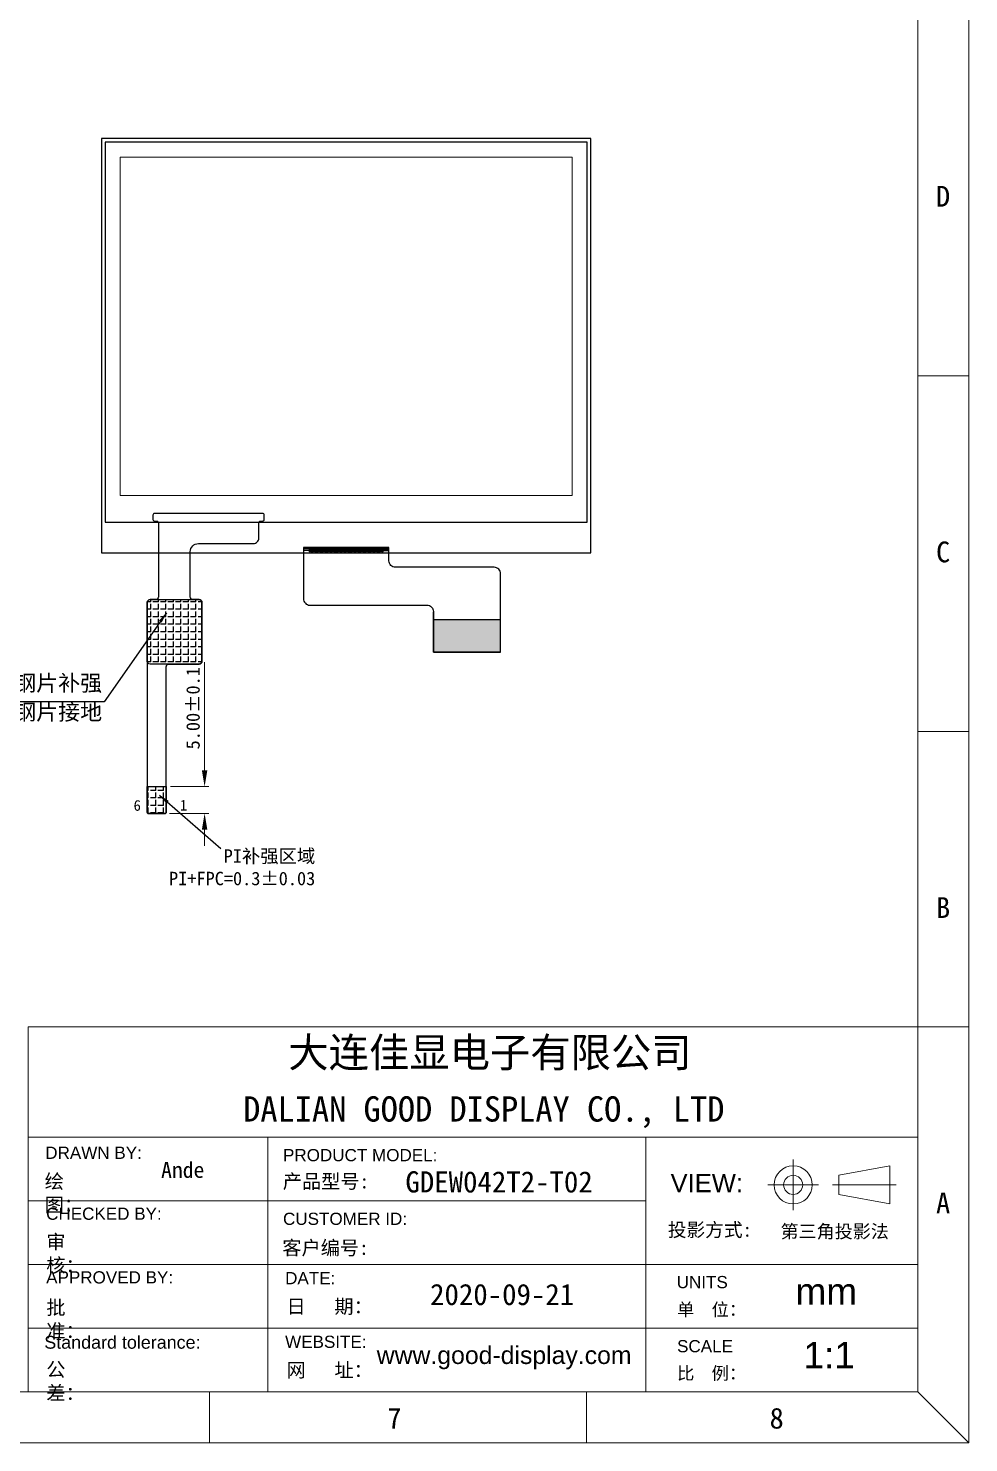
# Model space of a CAD drawing. Header units: millimetres. Extents: x 0 to 12024, y -5479 to 598.
# Drawn here: x 11849.5 to 12024.4, y -5478.6 to -5215.6 of the extents above; entities that cross this region are included whole.
import ezdxf
from ezdxf.enums import TextEntityAlignment as Align

# ---------------------------------------------------------------- set-up
doc = ezdxf.new("R2010")
doc.units = ezdxf.units.MM
for name, color, linetype in [('COVERLENS', 2, 'Continuous'), ('DIM', 7, 'Continuous'), ('FPC', 5, 'Continuous'), ('LCD', 240, 'Continuous'), ('SENSOR', 3, 'Continuous'), ('背胶', 6, 'Continuous')]:
    doc.layers.add(name, color=color, linetype=linetype)
doc.layers.add('Sundenal', color=4, linetype='Continuous', lineweight=20)
doc.layers.add('文字', color=2, linetype='Continuous', lineweight=20)
doc.styles.add('_txtstyle_1.50_0_0', font='simsun.ttc', dxfattribs={"height": 1.5})
doc.styles.add('SimSun_txtstyle_2.50_0_0', font='', dxfattribs={"height": 2.5})
doc.styles.get("Standard").update_dxf_attribs({"font": 'isocp2.shx', "bigfont": 'extfont2.shx'})
doc.styles.add('STYLE1', font='arial.ttf')
doc.styles.add('宋体', font='')
doc.styles.get('SimSun_txtstyle_2.50_0_0').set_extended_font_data('SimSun')
doc.styles.get('宋体').set_extended_font_data('SimSun')
doc.dimstyles.new('Sundenal', dxfattribs={"dimtxt": 3.5, "dimasz": 2, "dimexe": 1.5, "dimexo": 0.5, "dimtad": 1, "dimdsep": 46, "dimtxsty": 'Standard', "dimcen": 2.5, "dimadec": 0, "dimazin": 0, "dimtm": 1e-09, "dimtfac": 1, "dimtmove": 0, "dimatfit": 3, "dimfxl": 1, "dimarcsym": 0})
doc.dimstyles.new('Sundenal$0', dxfattribs={"dimtxt": 6, "dimasz": 3, "dimexe": 0.8, "dimexo": 0.8, "dimgap": 0.2, "dimtad": 1, "dimzin": 1, "dimdsep": 46, "dimtxsty": '宋体', "dimcen": 2.5, "dimadec": 0, "dimazin": 0, "dimtfac": 1, "dimtofl": 0, "dimtmove": 0, "dimatfit": 3, "dimfxl": 0.8, "dimtolj": 1, "dimlwd": 13, "dimlwe": 13, "dimarcsym": 0})

# ---------------------------------------------------------------- blocks, each defined once
blk = doc.blocks.new('sundenal')
at = {"layer": 'Sundenal', "ltscale": 0.2}
blk.add_line((-19.18, 19.18), (0, 0), dxfattribs=at)
at = {"layer": 'Sundenal', "color": 4}
blk.add_lwpolyline([(-1141.39, 0), (0, 0), (0, 805.66), (-1141.39, 805.66)], close=True, dxfattribs=at)
at = {"layer": 'Sundenal', "ltscale": 0.2}
for points in [[(-19.18, 786.48), (-1122.21, 786.48), (-1122.21, 19.18), (-19.18, 19.18)], [(-19.18, 157.04), (-355.22, 157.04), (-355.22, 19.18), (-19.18, 19.18)]]:
    blk.add_lwpolyline(points, close=True, dxfattribs=at)
at = {"layer": 'Sundenal', "color": 4}
for points in [[(-19.18, 402.83), (0, 402.83)], [(-19.18, 268.55), (0, 268.55)], [(-19.18, 157.04), (0, 157.04)], [(-19.18, 115.33), (-202.46, 115.33), (-355.22, 115.33)], [(-264.75, 115.33), (-264.75, 19.18)], [(-355.22, 91.29), (-202.46, 91.29), (-121.95, 91.29)], [(-19.18, 43.22), (-202.46, 43.22), (-355.22, 43.22)], [(-286.82, 19.18), (-286.82, 0)], [(-144.39, 19.18), (-144.39, 0)]]:
    blk.add_lwpolyline(points, dxfattribs=at)
at = {"layer": 'Sundenal', "color": 4, "ltscale": 0.5}
for points in [[(-121.95, 115.33), (-121.95, 43.22), (-121.95, 19.18)], [(-66.31, 87.74), (-66.31, 106.96)], [(-75.93, 97.35), (-56.7, 97.35)], [(-27.36, 97.35), (-51.4, 97.35)], [(-355.22, 67.25), (-202.46, 67.25), (-91.88, 67.25), (-19.18, 67.25)]]:
    blk.add_lwpolyline(points, dxfattribs=at)
blk.add_lwpolyline([(-29.77, 104.56), (-29.77, 90.14), (-49, 93.74), (-49, 100.96)], close=True, dxfattribs=at)
for radius in [7.21, 3.61]:
    blk.add_circle((-66.31, 97.35), radius, dxfattribs=at)
at = {"layer": 'Sundenal', "color": 4, "style": '宋体'}
for s, p in [('D', (-9.67, 470.59)), ('C', (-9.67, 336.32)), ('B', (-9.67, 202.04)), ('A', (-9.67, 90.53)), ('7', (-216.92, 9.26)), ('8', (-72.54, 9.26))]:
    blk.add_text(s, height=7.85, dxfattribs=at).set_placement(p, align=Align.MIDDLE_CENTER)
at = {"layer": 'Sundenal', "color": 4, "ltscale": 0.5, "style": 'STYLE1'}
for s, height, p in [('DRAWN BY:', 4.61, (-348.81, 109.47)), ('VIEW:', 6.915, (-112.62, 98.05))]:
    blk.add_text(s, height=height, dxfattribs=at).set_placement(p, align=Align.MIDDLE_LEFT)
at = {"layer": 'Sundenal', "color": 4, "style": 'STYLE1'}
for s, p in [('PRODUCT MODEL:', (-259.01, 108.58)), ('CHECKED BY:', (-348.47, 86.47)), ('CUSTOMER ID:', (-259.01, 84.54)), ('APPROVED BY:', (-348.47, 62.43))]:
    blk.add_text(s, height=4.6097, dxfattribs=at).set_placement(p, align=Align.MIDDLE_LEFT)
for s, p in [('DATE:', (-258.21, 59.84)), ('WEBSITE:', (-258.21, 35.8))]:
    blk.add_text(s, height=4.61, dxfattribs=at).set_placement(p)
at = {"layer": 'Sundenal', "color": 4, "ltscale": 0.5, "style": 'STYLE1'}
for s, p in [('UNITS', (-110.31, 58.34)), ('SCALE', (-110.17, 34.14))]:
    blk.add_text(s, height=4.61, dxfattribs=at).set_placement(p)
at = {"layer": 'Sundenal', "color": 4, "ltscale": 0.5, "attachment_point": 1, "style": 'STYLE1'}
for s, insert, char_height, width in [('{\\fSimSun|b0|i0|c134|p54;绘   图：}', (-349.02, 101.34), 5.3139, 29.6747), ('{\\fNSimSun|b0|i0|c134|p49;投影方式:}', (-113.66, 82.96), 5.1776, 35.3306), ('{\\fSimSun|b0|i0|c134|p54;审   核：}', (-348.41, 78.51), 5.3139, 30.3728), ('{\\fArial|b0|i0|c0|p32;mm}', (-65.43, 62.13), 10, 23.1392), ('{\\fSimSun|b0|i0|c134|p54;批   准：}', (-348.41, 53.68), 5.3139, 30.3747), ('{\\fNSimSun|b0|i0|c134|p49;单  位：}', (-110.18, 52.69), 4.7941, 26.4216), ('1:1', (-62.43, 38.07), 10, 19.29), ('{\\fSimSun|b0|i0|c134|p54;公    差：  }', (-348.41, 30.29), 5.3139, 34.0875), ('{\\fNSimSun|b0|i0|c134|p49;比  例：}', (-110.18, 28.65), 4.7941, 25.4832)]:
    blk.add_mtext(s, dxfattribs=dict(at, insert=insert, char_height=char_height, width=width))
at = {"layer": 'Sundenal', "color": 4, "attachment_point": 1, "style": 'STYLE1'}
for s, insert, char_height, width in [('{\\fSimSun|b0|i0|c134|p54;产品型号:}', (-259.1, 101.34), 5.3139, 36.7233), ('{\\fSimSun|b0|i0|c134|p54;客户编号:}', (-259.26, 76.24), 5.3139, 34.4165), ('{\\fSimSun|b0|i0|c134|p54;日   期：}', (-257.68, 54.12), 5.3139, 35.8527), ('{\\fArial|b0|i0|c0|p34;Standard tolerance: }', (-349.17, 40.33), 4.8401, 61.0685), ('{\\fSimSun|b0|i0|c134|p54;网   址：}', (-257.68, 30.09), 5.3139, 35.8527)]:
    blk.add_mtext(s, dxfattribs=dict(at, insert=insert, char_height=char_height, width=width))
at = {"layer": 'Sundenal', "color": 4, "lineweight": 30, "insert": (-71.08, 82.28), "char_height": 5, "width": 45.19, "attachment_point": 1, "style": '宋体'}
blk.add_mtext('第三角投影法', dxfattribs=at)
blk = doc.blocks.new('*D28')
at = {"layer": 'Defpoints', "color": 0, "ltscale": 0.2, "transparency": 16777216}
for p in [(11875.12, -5356.57), (11882.28, -5356.57), (11874.92, -5361.57)]:
    blk.add_point(p, dxfattribs=at)
at = {"layer": '背胶', "color": 0, "lineweight": 13, "ltscale": 0.2, "transparency": 16777216}
for p, q in [((11882.28, -5353.57), (11882.28, -5333.45)), ((11875.92, -5356.57), (11883.08, -5356.57)), ((11875.72, -5361.57), (11883.08, -5361.57)), ((11882.28, -5364.57), (11882.28, -5367.57))]:
    blk.add_line(p, q, dxfattribs=at)
at = {"layer": '背胶', "color": 0, "ltscale": 0.2, "transparency": 16777216}
for points in [[(11881.78, -5353.57), (11882.78, -5353.57), (11882.28, -5356.57)], [(11881.78, -5364.57), (11882.78, -5364.57), (11882.28, -5361.57)]]:
    blk.add_solid(points, dxfattribs=at)
at = {"layer": '背胶', "color": 0, "ltscale": 0.2, "transparency": 16777216, "insert": (11880.14, -5342.01), "char_height": 2.5, "attachment_point": 5, "rotation": 90, "style": '宋体'}
blk.add_mtext('\\A1;5.00±0.1', dxfattribs=at)

msp = doc.modelspace()

# ---------------------------------------------------------------- hatches: boundary and pattern name
at = {"layer": 'FPC', "ltscale": 0.2}
h = msp.add_hatch(dxfattribs=at)
h.set_pattern_fill('ANGLE', color=256, scale=0.2, style=0)
h.set_pattern_definition([(180, (23825.0223, -453.6695), (0, 1.397), [1.016, -0.381]), (90, (23825.0223, -453.6695), (1.397, 9e-17), [1.016, -0.381])])
edge = h.paths.add_edge_path()
edge.add_line((11881.274, -5333.8), (11872.124, -5333.8))
edge.add_arc((11872.124, -5333.3), 0.5, 180, 270, ccw=False)
edge.add_line((11871.624, -5333.3), (11871.624, -5322.3))
edge.add_arc((11872.124, -5322.3), 0.5, 90, 180, ccw=False)
edge.add_line((11872.124, -5321.8), (11881.274, -5321.8))
edge.add_arc((11881.274, -5322.3), 0.5, 0, 90, ccw=False)
edge.add_line((11881.774, -5322.3), (11881.774, -5333.3))
edge.add_arc((11881.274, -5333.3), 0.5, -90, 0, ccw=False)
at = {"layer": 'FPC'}
msp.add_hatch(color=256, dxfattribs=at).paths.add_polyline_path([(11937.345, -5325.568), (11924.845, -5325.568), (11924.845, -5331.568), (11925.105, -5331.568), (11937.345, -5331.568), (11937.345, -5328.756), (11937.345, -5328.291)])
at = {"layer": 'FPC', "ltscale": 0.2}
h = msp.add_hatch(dxfattribs=at)
h.set_pattern_fill('ANGLE', color=256, scale=0.2, style=0)
h.set_pattern_definition([(180, (23809.1737, -456.5974), (0, 1.397), [1.016, -0.381]), (90, (23809.1737, -456.5974), (1.397, 9e-17), [1.016, -0.381])])
edge = h.paths.add_edge_path()
edge.add_line((11874.924, -5361.568), (11871.824, -5361.568))
edge.add_arc((11871.824, -5361.368), 0.2, 180, 270, ccw=False)
edge.add_line((11871.624, -5361.368), (11871.624, -5356.568))
edge.add_line((11871.624, -5356.568), (11875.124, -5356.568))
edge.add_line((11875.124, -5356.568), (11875.124, -5361.368))
edge.add_arc((11874.924, -5361.368), 0.2, 270, 360, ccw=False)

# ---------------------------------------------------------------- linework, layer by layer
at = {"layer": 'COVERLENS', "color": 2, "linetype": 'Continuous', "lineweight": 0}
msp.add_lwpolyline([(11950.674, -5302.447), (11866.574, -5302.447), (11866.574, -5239.547), (11950.674, -5239.547)], close=True, dxfattribs=at)
at = {"layer": 'FPC'}
for p, q in [((11937.345, -5325.568), (11924.845, -5325.568)), ((11937.345, -5328.851), (11937.345, -5328.291)), ((11925.105, -5331.568), (11924.845, -5331.568)), ((11937.345, -5331.568), (11925.105, -5331.568))]:
    msp.add_line(p, q, dxfattribs=at)
at = {"layer": 'FPC', "ltscale": 0.2}
for points in [[(11893.374, -5306.097, 0.4142136), (11893.074, -5305.797), (11872.974, -5305.797, 0.4142136), (11872.674, -5306.097), (11872.674, -5306.897, 0.4142136), (11872.974, -5307.197), (11873.374, -5307.197, -0.4142136), (11873.674, -5307.497), (11873.674, -5321.3, -0.4142136), (11873.174, -5321.8), (11872.124, -5321.8, 0.4142136), (11871.624, -5322.3), (11871.624, -5361.368, 0.4142136), (11871.824, -5361.568), (11874.924, -5361.568, 0.4142136), (11875.124, -5361.368), (11875.124, -5334.3, -0.4142136), (11875.624, -5333.8), (11881.274, -5333.8, 0.4142136), (11881.774, -5333.3), (11881.774, -5322.3, 0.4142136), (11881.274, -5321.8), (11880.124, -5321.8, -0.4142136), (11879.624, -5321.3), (11879.624, -5312.885, -0.4142136), (11881.124, -5311.385), (11891.374, -5311.385, 0.4142136), (11892.374, -5310.385), (11892.374, -5307.497, -0.4142136), (11892.674, -5307.197), (11893.074, -5307.197, 0.4142136), (11893.374, -5306.897)], [(11881.274, -5333.8), (11872.124, -5333.8, -0.4142136), (11871.624, -5333.3), (11871.624, -5322.3, -0.4142136), (11872.124, -5321.8), (11881.274, -5321.8, -0.4142136), (11881.774, -5322.3), (11881.774, -5333.3, -0.4142136)], [(11874.924, -5361.568), (11871.824, -5361.568, -0.4142136), (11871.624, -5361.368), (11871.624, -5356.568), (11875.124, -5356.568), (11875.124, -5361.368, -0.4142136)]]:
    msp.add_lwpolyline(points, format="xyb", close=True, dxfattribs=at)
at = {"layer": 'FPC'}
msp.add_lwpolyline([(11925.105, -5331.568), (11924.845, -5331.568), (11937.345, -5331.568), (11937.345, -5328.756), (11937.345, -5317.004, 0.4142136), (11936.145, -5315.804), (11917.779, -5315.804, -0.4142136), (11916.579, -5314.604), (11916.579, -5312.097), (11916.479, -5312.097), (11900.669, -5312.097), (11900.669, -5321.637, 0.4142136), (11901.869, -5322.837), (11923.645, -5322.837, -0.4142136), (11924.845, -5324.037), (11924.845, -5324.064), (11924.845, -5331.568), (11924.845, -5324.064)], format="xyb", dxfattribs=at)
for points in [[(11901.769, -5312.897), (11901.769, -5312.697), (11900.769, -5312.697), (11900.769, -5312.587), (11901.769, -5312.587), (11901.769, -5312.347), (11900.769, -5312.347), (11900.769, -5312.237), (11901.769, -5312.237), (11901.769, -5312.097), (11901.879, -5312.097), (11901.879, -5312.897), (11901.769, -5312.897)], [(11902.079, -5312.097), (11901.969, -5312.097), (11901.969, -5312.124), (11901.969, -5312.154), (11901.969, -5312.184), (11901.969, -5312.897), (11902.079, -5312.897), (11902.079, -5312.897)], [(11902.279, -5312.097), (11902.169, -5312.097), (11902.169, -5312.124), (11902.169, -5312.154), (11902.169, -5312.184), (11902.169, -5312.897), (11902.279, -5312.897), (11902.279, -5312.897)], [(11902.479, -5312.097), (11902.369, -5312.097), (11902.369, -5312.124), (11902.369, -5312.154), (11902.369, -5312.184), (11902.369, -5312.897), (11902.479, -5312.897), (11902.479, -5312.897)], [(11902.679, -5312.097), (11902.569, -5312.097), (11902.569, -5312.124), (11902.569, -5312.154), (11902.569, -5312.184), (11902.569, -5312.897), (11902.679, -5312.897), (11902.679, -5312.897)], [(11902.879, -5312.097), (11902.769, -5312.097), (11902.769, -5312.124), (11902.769, -5312.154), (11902.769, -5312.184), (11902.769, -5312.897), (11902.879, -5312.897), (11902.879, -5312.897)], [(11903.079, -5312.097), (11902.969, -5312.097), (11902.969, -5312.124), (11902.969, -5312.154), (11902.969, -5312.184), (11902.969, -5312.897), (11903.079, -5312.897), (11903.079, -5312.897)], [(11903.279, -5312.097), (11903.169, -5312.097), (11903.169, -5312.124), (11903.169, -5312.154), (11903.169, -5312.184), (11903.169, -5312.897), (11903.279, -5312.897), (11903.279, -5312.897)], [(11903.479, -5312.097), (11903.369, -5312.097), (11903.369, -5312.124), (11903.369, -5312.154), (11903.369, -5312.184), (11903.369, -5312.897), (11903.479, -5312.897), (11903.479, -5312.897)], [(11903.679, -5312.097), (11903.569, -5312.097), (11903.569, -5312.124), (11903.569, -5312.154), (11903.569, -5312.184), (11903.569, -5312.897), (11903.679, -5312.897), (11903.679, -5312.897)], [(11903.879, -5312.097), (11903.769, -5312.097), (11903.769, -5312.124), (11903.769, -5312.154), (11903.769, -5312.184), (11903.769, -5312.897), (11903.879, -5312.897), (11903.879, -5312.897)], [(11903.879, -5312.212), (11903.879, -5312.212), (11903.879, -5312.097), (11903.769, -5312.097), (11903.769, -5312.212), (11903.769, -5312.097), (11903.879, -5312.097), (11903.879, -5312.212)], [(11903.879, -5312.097), (11903.769, -5312.097), (11903.769, -5312.124), (11903.769, -5312.154), (11903.769, -5312.184), (11903.769, -5312.897), (11903.879, -5312.897), (11903.879, -5312.897)], [(11904.079, -5312.097), (11903.969, -5312.097), (11903.969, -5312.124), (11903.969, -5312.154), (11903.969, -5312.184), (11903.969, -5312.897), (11904.079, -5312.897), (11904.079, -5312.897)], [(11904.279, -5312.097), (11904.169, -5312.097), (11904.169, -5312.124), (11904.169, -5312.154), (11904.169, -5312.184), (11904.169, -5312.897), (11904.279, -5312.897), (11904.279, -5312.897)], [(11904.479, -5312.097), (11904.369, -5312.097), (11904.369, -5312.124), (11904.369, -5312.154), (11904.369, -5312.184), (11904.369, -5312.897), (11904.479, -5312.897), (11904.479, -5312.897)], [(11904.679, -5312.097), (11904.569, -5312.097), (11904.569, -5312.124), (11904.569, -5312.154), (11904.569, -5312.184), (11904.569, -5312.897), (11904.679, -5312.897), (11904.679, -5312.897)], [(11904.879, -5312.097), (11904.769, -5312.097), (11904.769, -5312.124), (11904.769, -5312.154), (11904.769, -5312.184), (11904.769, -5312.897), (11904.879, -5312.897), (11904.879, -5312.897)], [(11905.079, -5312.097), (11904.969, -5312.097), (11904.969, -5312.124), (11904.969, -5312.154), (11904.969, -5312.184), (11904.969, -5312.897), (11905.079, -5312.897), (11905.079, -5312.897)], [(11905.279, -5312.097), (11905.169, -5312.097), (11905.169, -5312.124), (11905.169, -5312.154), (11905.169, -5312.184), (11905.169, -5312.897), (11905.279, -5312.897), (11905.279, -5312.897)], [(11905.279, -5312.097), (11905.169, -5312.097), (11905.169, -5312.124), (11905.169, -5312.154), (11905.169, -5312.184), (11905.169, -5312.897), (11905.279, -5312.897), (11905.279, -5312.897)], [(11905.279, -5312.212), (11905.279, -5312.212), (11905.279, -5312.097), (11905.169, -5312.097), (11905.169, -5312.212), (11905.169, -5312.097), (11905.279, -5312.097), (11905.279, -5312.212)], [(11905.479, -5312.097), (11905.369, -5312.097), (11905.369, -5312.124), (11905.369, -5312.154), (11905.369, -5312.184), (11905.369, -5312.897), (11905.479, -5312.897), (11905.479, -5312.897)], [(11905.479, -5312.212), (11905.479, -5312.212), (11905.479, -5312.097), (11905.369, -5312.097), (11905.369, -5312.212), (11905.369, -5312.097), (11905.479, -5312.097), (11905.479, -5312.212)], [(11905.479, -5312.097), (11905.369, -5312.097), (11905.369, -5312.124), (11905.369, -5312.154), (11905.369, -5312.184), (11905.369, -5312.897), (11905.479, -5312.897), (11905.479, -5312.897)], [(11905.679, -5312.097), (11905.569, -5312.097), (11905.569, -5312.124), (11905.569, -5312.154), (11905.569, -5312.184), (11905.569, -5312.897), (11905.679, -5312.897), (11905.679, -5312.897)], [(11905.679, -5312.212), (11905.679, -5312.212), (11905.679, -5312.097), (11905.569, -5312.097), (11905.569, -5312.212), (11905.569, -5312.097), (11905.679, -5312.097), (11905.679, -5312.212)], [(11905.679, -5312.097), (11905.569, -5312.097), (11905.569, -5312.124), (11905.569, -5312.154), (11905.569, -5312.184), (11905.569, -5312.897), (11905.679, -5312.897), (11905.679, -5312.897)], [(11905.879, -5312.097), (11905.769, -5312.097), (11905.769, -5312.124), (11905.769, -5312.154), (11905.769, -5312.184), (11905.769, -5312.897), (11905.879, -5312.897), (11905.879, -5312.897)], [(11905.879, -5312.212), (11905.879, -5312.212), (11905.879, -5312.097), (11905.769, -5312.097), (11905.769, -5312.212), (11905.769, -5312.097), (11905.879, -5312.097), (11905.879, -5312.212)], [(11905.879, -5312.097), (11905.769, -5312.097), (11905.769, -5312.124), (11905.769, -5312.154), (11905.769, -5312.184), (11905.769, -5312.897), (11905.879, -5312.897), (11905.879, -5312.897)], [(11906.079, -5312.097), (11905.969, -5312.097), (11905.969, -5312.124), (11905.969, -5312.154), (11905.969, -5312.184), (11905.969, -5312.897), (11906.079, -5312.897), (11906.079, -5312.897)], [(11906.079, -5312.212), (11906.079, -5312.212), (11906.079, -5312.097), (11905.969, -5312.097), (11905.969, -5312.212), (11905.969, -5312.097), (11906.079, -5312.097), (11906.079, -5312.212)], [(11906.079, -5312.097), (11905.969, -5312.097), (11905.969, -5312.124), (11905.969, -5312.154), (11905.969, -5312.184), (11905.969, -5312.897), (11906.079, -5312.897), (11906.079, -5312.897)], [(11906.279, -5312.097), (11906.169, -5312.097), (11906.169, -5312.124), (11906.169, -5312.154), (11906.169, -5312.184), (11906.169, -5312.897), (11906.279, -5312.897), (11906.279, -5312.897)], [(11906.279, -5312.097), (11906.169, -5312.097), (11906.169, -5312.124), (11906.169, -5312.154), (11906.169, -5312.184), (11906.169, -5312.897), (11906.279, -5312.897), (11906.279, -5312.897)], [(11906.279, -5312.212), (11906.279, -5312.212), (11906.279, -5312.097), (11906.169, -5312.097), (11906.169, -5312.212), (11906.169, -5312.097), (11906.279, -5312.097), (11906.279, -5312.212)], [(11906.279, -5312.097), (11906.169, -5312.097), (11906.169, -5312.124), (11906.169, -5312.154), (11906.169, -5312.184), (11906.169, -5312.897), (11906.279, -5312.897), (11906.279, -5312.897)], [(11906.479, -5312.097), (11906.369, -5312.097), (11906.369, -5312.124), (11906.369, -5312.154), (11906.369, -5312.184), (11906.369, -5312.897), (11906.479, -5312.897), (11906.479, -5312.897)], [(11906.679, -5312.097), (11906.569, -5312.097), (11906.569, -5312.124), (11906.569, -5312.154), (11906.569, -5312.184), (11906.569, -5312.897), (11906.679, -5312.897), (11906.679, -5312.897)], [(11906.879, -5312.097), (11906.769, -5312.097), (11906.769, -5312.124), (11906.769, -5312.154), (11906.769, -5312.184), (11906.769, -5312.897), (11906.879, -5312.897), (11906.879, -5312.897)], [(11907.079, -5312.097), (11906.969, -5312.097), (11906.969, -5312.124), (11906.969, -5312.154), (11906.969, -5312.184), (11906.969, -5312.897), (11907.079, -5312.897), (11907.079, -5312.897)], [(11907.079, -5312.212), (11907.079, -5312.212), (11907.079, -5312.097), (11906.969, -5312.097), (11906.969, -5312.212), (11906.969, -5312.097), (11907.079, -5312.097), (11907.079, -5312.212)], [(11907.079, -5312.097), (11906.969, -5312.097), (11906.969, -5312.124), (11906.969, -5312.154), (11906.969, -5312.184), (11906.969, -5312.897), (11907.079, -5312.897), (11907.079, -5312.897)], [(11907.279, -5312.097), (11907.169, -5312.097), (11907.169, -5312.124), (11907.169, -5312.154), (11907.169, -5312.184), (11907.169, -5312.897), (11907.279, -5312.897), (11907.279, -5312.897)], [(11907.279, -5312.212), (11907.279, -5312.212), (11907.279, -5312.097), (11907.169, -5312.097), (11907.169, -5312.212), (11907.169, -5312.097), (11907.279, -5312.097), (11907.279, -5312.212)], [(11907.279, -5312.097), (11907.169, -5312.097), (11907.169, -5312.124), (11907.169, -5312.154), (11907.169, -5312.184), (11907.169, -5312.897), (11907.279, -5312.897), (11907.279, -5312.897)], [(11907.479, -5312.097), (11907.369, -5312.097), (11907.369, -5312.124), (11907.369, -5312.154), (11907.369, -5312.184), (11907.369, -5312.897), (11907.479, -5312.897), (11907.479, -5312.897)], [(11907.679, -5312.097), (11907.569, -5312.097), (11907.569, -5312.124), (11907.569, -5312.154), (11907.569, -5312.184), (11907.569, -5312.897), (11907.679, -5312.897), (11907.679, -5312.897)], [(11907.679, -5312.212), (11907.679, -5312.212), (11907.679, -5312.097), (11907.569, -5312.097), (11907.569, -5312.212), (11907.569, -5312.097), (11907.679, -5312.097), (11907.679, -5312.212)], [(11907.679, -5312.097), (11907.569, -5312.097), (11907.569, -5312.124), (11907.569, -5312.154), (11907.569, -5312.184), (11907.569, -5312.897), (11907.679, -5312.897), (11907.679, -5312.897)], [(11907.879, -5312.097), (11907.769, -5312.097), (11907.769, -5312.124), (11907.769, -5312.154), (11907.769, -5312.184), (11907.769, -5312.897), (11907.879, -5312.897), (11907.879, -5312.897)], [(11908.079, -5312.097), (11907.969, -5312.097), (11907.969, -5312.124), (11907.969, -5312.154), (11907.969, -5312.184), (11907.969, -5312.897), (11908.079, -5312.897), (11908.079, -5312.897)], [(11908.079, -5312.212), (11908.079, -5312.212), (11908.079, -5312.097), (11907.969, -5312.097), (11907.969, -5312.212), (11907.969, -5312.097), (11908.079, -5312.097), (11908.079, -5312.212)], [(11908.079, -5312.097), (11907.969, -5312.097), (11907.969, -5312.124), (11907.969, -5312.154), (11907.969, -5312.184), (11907.969, -5312.897), (11908.079, -5312.897), (11908.079, -5312.897)], [(11908.279, -5312.097), (11908.169, -5312.097), (11908.169, -5312.124), (11908.169, -5312.154), (11908.169, -5312.184), (11908.169, -5312.897), (11908.279, -5312.897), (11908.279, -5312.897)], [(11908.479, -5312.097), (11908.369, -5312.097), (11908.369, -5312.124), (11908.369, -5312.154), (11908.369, -5312.184), (11908.369, -5312.897), (11908.479, -5312.897), (11908.479, -5312.897)], [(11908.679, -5312.097), (11908.569, -5312.097), (11908.569, -5312.124), (11908.569, -5312.154), (11908.569, -5312.184), (11908.569, -5312.897), (11908.679, -5312.897), (11908.679, -5312.897)], [(11908.879, -5312.097), (11908.769, -5312.097), (11908.769, -5312.124), (11908.769, -5312.154), (11908.769, -5312.184), (11908.769, -5312.897), (11908.879, -5312.897), (11908.879, -5312.897)], [(11908.879, -5312.212), (11908.879, -5312.212), (11908.879, -5312.097), (11908.769, -5312.097), (11908.769, -5312.212), (11908.769, -5312.097), (11908.879, -5312.097), (11908.879, -5312.212)], [(11908.879, -5312.097), (11908.769, -5312.097), (11908.769, -5312.124), (11908.769, -5312.154), (11908.769, -5312.184), (11908.769, -5312.897), (11908.879, -5312.897), (11908.879, -5312.897)], [(11909.079, -5312.097), (11908.969, -5312.097), (11908.969, -5312.124), (11908.969, -5312.154), (11908.969, -5312.184), (11908.969, -5312.897), (11909.079, -5312.897), (11909.079, -5312.897)], [(11909.079, -5312.212), (11909.079, -5312.212), (11909.079, -5312.097), (11908.969, -5312.097), (11908.969, -5312.212), (11908.969, -5312.097), (11909.079, -5312.097), (11909.079, -5312.212)], [(11909.079, -5312.097), (11908.969, -5312.097), (11908.969, -5312.124), (11908.969, -5312.154), (11908.969, -5312.184), (11908.969, -5312.897), (11909.079, -5312.897), (11909.079, -5312.897)], [(11909.279, -5312.097), (11909.169, -5312.097), (11909.169, -5312.124), (11909.169, -5312.154), (11909.169, -5312.184), (11909.169, -5312.897), (11909.279, -5312.897), (11909.279, -5312.897)], [(11909.479, -5312.097), (11909.369, -5312.097), (11909.369, -5312.124), (11909.369, -5312.154), (11909.369, -5312.184), (11909.369, -5312.897), (11909.479, -5312.897), (11909.479, -5312.897)], [(11909.679, -5312.097), (11909.569, -5312.097), (11909.569, -5312.124), (11909.569, -5312.154), (11909.569, -5312.184), (11909.569, -5312.897), (11909.679, -5312.897), (11909.679, -5312.897)], [(11909.879, -5312.097), (11909.769, -5312.097), (11909.769, -5312.124), (11909.769, -5312.154), (11909.769, -5312.184), (11909.769, -5312.897), (11909.879, -5312.897), (11909.879, -5312.897)], [(11909.879, -5312.212), (11909.879, -5312.212), (11909.879, -5312.097), (11909.769, -5312.097), (11909.769, -5312.212), (11909.769, -5312.097), (11909.879, -5312.097), (11909.879, -5312.212)], [(11909.879, -5312.097), (11909.769, -5312.097), (11909.769, -5312.124), (11909.769, -5312.154), (11909.769, -5312.184), (11909.769, -5312.897), (11909.879, -5312.897), (11909.879, -5312.897)], [(11910.079, -5312.097), (11909.969, -5312.097), (11909.969, -5312.124), (11909.969, -5312.154), (11909.969, -5312.184), (11909.969, -5312.897), (11910.079, -5312.897), (11910.079, -5312.897)], [(11910.279, -5312.097), (11910.169, -5312.097), (11910.169, -5312.124), (11910.169, -5312.154), (11910.169, -5312.184), (11910.169, -5312.897), (11910.279, -5312.897), (11910.279, -5312.897)], [(11910.479, -5312.097), (11910.369, -5312.097), (11910.369, -5312.124), (11910.369, -5312.154), (11910.369, -5312.184), (11910.369, -5312.897), (11910.479, -5312.897), (11910.479, -5312.897)], [(11910.679, -5312.097), (11910.569, -5312.097), (11910.569, -5312.124), (11910.569, -5312.154), (11910.569, -5312.184), (11910.569, -5312.897), (11910.679, -5312.897), (11910.679, -5312.897)], [(11910.679, -5312.212), (11910.679, -5312.212), (11910.679, -5312.097), (11910.569, -5312.097), (11910.569, -5312.212), (11910.569, -5312.097), (11910.679, -5312.097), (11910.679, -5312.212)], [(11910.679, -5312.097), (11910.569, -5312.097), (11910.569, -5312.124), (11910.569, -5312.154), (11910.569, -5312.184), (11910.569, -5312.897), (11910.679, -5312.897), (11910.679, -5312.897)], [(11910.879, -5312.097), (11910.769, -5312.097), (11910.769, -5312.124), (11910.769, -5312.154), (11910.769, -5312.184), (11910.769, -5312.897), (11910.879, -5312.897), (11910.879, -5312.897)], [(11910.879, -5312.212), (11910.879, -5312.212), (11910.879, -5312.097), (11910.769, -5312.097), (11910.769, -5312.212), (11910.769, -5312.097), (11910.879, -5312.097), (11910.879, -5312.212)], [(11910.879, -5312.097), (11910.769, -5312.097), (11910.769, -5312.124), (11910.769, -5312.154), (11910.769, -5312.184), (11910.769, -5312.897), (11910.879, -5312.897), (11910.879, -5312.897)], [(11911.079, -5312.097), (11910.969, -5312.097), (11910.969, -5312.124), (11910.969, -5312.154), (11910.969, -5312.184), (11910.969, -5312.897), (11911.079, -5312.897), (11911.079, -5312.897)], [(11911.279, -5312.097), (11911.169, -5312.097), (11911.169, -5312.124), (11911.169, -5312.154), (11911.169, -5312.184), (11911.169, -5312.897), (11911.279, -5312.897), (11911.279, -5312.897)], [(11911.479, -5312.097), (11911.369, -5312.097), (11911.369, -5312.124), (11911.369, -5312.154), (11911.369, -5312.184), (11911.369, -5312.897), (11911.479, -5312.897), (11911.479, -5312.897)], [(11911.679, -5312.097), (11911.569, -5312.097), (11911.569, -5312.124), (11911.569, -5312.154), (11911.569, -5312.184), (11911.569, -5312.897), (11911.679, -5312.897), (11911.679, -5312.897)], [(11911.679, -5312.212), (11911.679, -5312.212), (11911.679, -5312.097), (11911.569, -5312.097), (11911.569, -5312.212), (11911.569, -5312.097), (11911.679, -5312.097), (11911.679, -5312.212)], [(11911.679, -5312.097), (11911.569, -5312.097), (11911.569, -5312.124), (11911.569, -5312.154), (11911.569, -5312.184), (11911.569, -5312.897), (11911.679, -5312.897), (11911.679, -5312.897)], [(11911.879, -5312.097), (11911.769, -5312.097), (11911.769, -5312.124), (11911.769, -5312.154), (11911.769, -5312.184), (11911.769, -5312.897), (11911.879, -5312.897), (11911.879, -5312.897)], [(11912.079, -5312.097), (11911.969, -5312.097), (11911.969, -5312.124), (11911.969, -5312.154), (11911.969, -5312.184), (11911.969, -5312.897), (11912.079, -5312.897), (11912.079, -5312.897)], [(11912.279, -5312.097), (11912.169, -5312.097), (11912.169, -5312.124), (11912.169, -5312.154), (11912.169, -5312.184), (11912.169, -5312.897), (11912.279, -5312.897), (11912.279, -5312.897)], [(11912.479, -5312.097), (11912.369, -5312.097), (11912.369, -5312.124), (11912.369, -5312.154), (11912.369, -5312.184), (11912.369, -5312.897), (11912.479, -5312.897), (11912.479, -5312.897)], [(11912.479, -5312.212), (11912.479, -5312.212), (11912.479, -5312.097), (11912.369, -5312.097), (11912.369, -5312.212), (11912.369, -5312.097), (11912.479, -5312.097), (11912.479, -5312.212)], [(11912.479, -5312.097), (11912.369, -5312.097), (11912.369, -5312.124), (11912.369, -5312.154), (11912.369, -5312.184), (11912.369, -5312.897), (11912.479, -5312.897), (11912.479, -5312.897)], [(11912.679, -5312.097), (11912.569, -5312.097), (11912.569, -5312.124), (11912.569, -5312.154), (11912.569, -5312.184), (11912.569, -5312.897), (11912.679, -5312.897), (11912.679, -5312.897)], [(11912.679, -5312.212), (11912.679, -5312.212), (11912.679, -5312.097), (11912.569, -5312.097), (11912.569, -5312.212), (11912.569, -5312.097), (11912.679, -5312.097), (11912.679, -5312.212)], [(11912.679, -5312.097), (11912.569, -5312.097), (11912.569, -5312.124), (11912.569, -5312.154), (11912.569, -5312.184), (11912.569, -5312.897), (11912.679, -5312.897), (11912.679, -5312.897)], [(11912.879, -5312.097), (11912.769, -5312.097), (11912.769, -5312.124), (11912.769, -5312.154), (11912.769, -5312.184), (11912.769, -5312.897), (11912.879, -5312.897), (11912.879, -5312.897)], [(11913.079, -5312.097), (11912.969, -5312.097), (11912.969, -5312.124), (11912.969, -5312.154), (11912.969, -5312.184), (11912.969, -5312.897), (11913.079, -5312.897), (11913.079, -5312.897)], [(11913.279, -5312.097), (11913.169, -5312.097), (11913.169, -5312.124), (11913.169, -5312.154), (11913.169, -5312.184), (11913.169, -5312.897), (11913.279, -5312.897), (11913.279, -5312.897)], [(11913.479, -5312.097), (11913.369, -5312.097), (11913.369, -5312.124), (11913.369, -5312.154), (11913.369, -5312.184), (11913.369, -5312.897), (11913.479, -5312.897), (11913.479, -5312.897)], [(11913.479, -5312.212), (11913.479, -5312.212), (11913.479, -5312.097), (11913.369, -5312.097), (11913.369, -5312.212), (11913.369, -5312.097), (11913.479, -5312.097), (11913.479, -5312.212)], [(11913.479, -5312.097), (11913.369, -5312.097), (11913.369, -5312.124), (11913.369, -5312.154), (11913.369, -5312.184), (11913.369, -5312.897), (11913.479, -5312.897), (11913.479, -5312.897)], [(11913.679, -5312.097), (11913.569, -5312.097), (11913.569, -5312.124), (11913.569, -5312.154), (11913.569, -5312.184), (11913.569, -5312.897), (11913.679, -5312.897), (11913.679, -5312.897)], [(11913.879, -5312.097), (11913.769, -5312.097), (11913.769, -5312.124), (11913.769, -5312.154), (11913.769, -5312.184), (11913.769, -5312.897), (11913.879, -5312.897), (11913.879, -5312.897)], [(11914.079, -5312.097), (11913.969, -5312.097), (11913.969, -5312.124), (11913.969, -5312.154), (11913.969, -5312.184), (11913.969, -5312.897), (11914.079, -5312.897), (11914.079, -5312.897)], [(11914.279, -5312.097), (11914.169, -5312.097), (11914.169, -5312.124), (11914.169, -5312.154), (11914.169, -5312.184), (11914.169, -5312.897), (11914.279, -5312.897), (11914.279, -5312.897)], [(11914.279, -5312.212), (11914.279, -5312.212), (11914.279, -5312.097), (11914.169, -5312.097), (11914.169, -5312.212), (11914.169, -5312.097), (11914.279, -5312.097), (11914.279, -5312.212)], [(11914.279, -5312.097), (11914.169, -5312.097), (11914.169, -5312.124), (11914.169, -5312.154), (11914.169, -5312.184), (11914.169, -5312.897), (11914.279, -5312.897), (11914.279, -5312.897)], [(11914.479, -5312.097), (11914.369, -5312.097), (11914.369, -5312.124), (11914.369, -5312.154), (11914.369, -5312.184), (11914.369, -5312.897), (11914.479, -5312.897), (11914.479, -5312.897)], [(11914.479, -5312.212), (11914.479, -5312.212), (11914.479, -5312.097), (11914.369, -5312.097), (11914.369, -5312.212), (11914.369, -5312.097), (11914.479, -5312.097), (11914.479, -5312.212)], [(11914.479, -5312.097), (11914.369, -5312.097), (11914.369, -5312.124), (11914.369, -5312.154), (11914.369, -5312.184), (11914.369, -5312.897), (11914.479, -5312.897), (11914.479, -5312.897)], [(11914.679, -5312.097), (11914.569, -5312.097), (11914.569, -5312.124), (11914.569, -5312.154), (11914.569, -5312.184), (11914.569, -5312.897), (11914.679, -5312.897), (11914.679, -5312.897)], [(11914.879, -5312.097), (11914.769, -5312.097), (11914.769, -5312.124), (11914.769, -5312.154), (11914.769, -5312.184), (11914.769, -5312.897), (11914.879, -5312.897), (11914.879, -5312.897)], [(11915.079, -5312.097), (11914.969, -5312.097), (11914.969, -5312.124), (11914.969, -5312.154), (11914.969, -5312.184), (11914.969, -5312.897), (11915.079, -5312.897), (11915.079, -5312.897)], [(11915.279, -5312.097), (11915.169, -5312.097), (11915.169, -5312.124), (11915.169, -5312.154), (11915.169, -5312.184), (11915.169, -5312.897), (11915.279, -5312.897), (11915.279, -5312.897)], [(11915.479, -5312.897), (11915.479, -5312.697), (11916.479, -5312.697), (11916.479, -5312.587), (11915.479, -5312.587), (11915.479, -5312.347), (11916.479, -5312.347), (11916.479, -5312.237), (11915.479, -5312.237), (11915.479, -5312.097), (11915.369, -5312.097), (11915.369, -5312.897), (11915.479, -5312.897)]]:
    msp.add_lwpolyline(points, close=True, dxfattribs=at)
for points in [[(11902.369, -5312.212), (11902.369, -5312.097), (11902.479, -5312.097), (11902.479, -5312.212), (11902.479, -5312.212)], [(11902.569, -5312.212), (11902.569, -5312.097), (11902.679, -5312.097), (11902.679, -5312.212), (11902.679, -5312.212)], [(11902.769, -5312.212), (11902.769, -5312.097), (11902.879, -5312.097), (11902.879, -5312.212), (11902.879, -5312.212)], [(11902.969, -5312.212), (11902.969, -5312.097), (11903.079, -5312.097), (11903.079, -5312.212), (11903.079, -5312.212)], [(11903.169, -5312.212), (11903.169, -5312.097), (11903.279, -5312.097), (11903.279, -5312.212), (11903.279, -5312.212)], [(11903.369, -5312.212), (11903.369, -5312.097), (11903.479, -5312.097), (11903.479, -5312.212), (11903.479, -5312.212)], [(11903.569, -5312.212), (11903.569, -5312.097), (11903.679, -5312.097), (11903.679, -5312.212), (11903.679, -5312.212)], [(11903.969, -5312.212), (11903.969, -5312.097), (11904.079, -5312.097), (11904.079, -5312.212), (11904.079, -5312.212)], [(11904.169, -5312.212), (11904.169, -5312.097), (11904.279, -5312.097), (11904.279, -5312.212), (11904.279, -5312.212)], [(11904.369, -5312.212), (11904.369, -5312.097), (11904.479, -5312.097), (11904.479, -5312.212), (11904.479, -5312.212)], [(11904.569, -5312.212), (11904.569, -5312.097), (11904.679, -5312.097), (11904.679, -5312.212), (11904.679, -5312.212)], [(11904.769, -5312.212), (11904.769, -5312.097), (11904.879, -5312.097), (11904.879, -5312.212), (11904.879, -5312.212)], [(11904.969, -5312.212), (11904.969, -5312.097), (11905.079, -5312.097), (11905.079, -5312.212), (11905.079, -5312.212)], [(11905.169, -5312.212), (11905.169, -5312.097), (11905.279, -5312.097), (11905.279, -5312.212), (11905.279, -5312.212)], [(11906.169, -5312.212), (11906.169, -5312.097), (11906.279, -5312.097), (11906.279, -5312.212), (11906.279, -5312.212)], [(11906.369, -5312.212), (11906.369, -5312.097), (11906.479, -5312.097), (11906.479, -5312.212), (11906.479, -5312.212)], [(11906.569, -5312.212), (11906.569, -5312.097), (11906.679, -5312.097), (11906.679, -5312.212), (11906.679, -5312.212)], [(11906.769, -5312.212), (11906.769, -5312.097), (11906.879, -5312.097), (11906.879, -5312.212), (11906.879, -5312.212)], [(11907.369, -5312.212), (11907.369, -5312.097), (11907.479, -5312.097), (11907.479, -5312.212), (11907.479, -5312.212)], [(11907.769, -5312.212), (11907.769, -5312.097), (11907.879, -5312.097), (11907.879, -5312.212), (11907.879, -5312.212)], [(11908.169, -5312.212), (11908.169, -5312.097), (11908.279, -5312.097), (11908.279, -5312.212), (11908.279, -5312.212)], [(11908.369, -5312.212), (11908.369, -5312.097), (11908.479, -5312.097), (11908.479, -5312.212), (11908.479, -5312.212)], [(11908.569, -5312.212), (11908.569, -5312.097), (11908.679, -5312.097), (11908.679, -5312.212), (11908.679, -5312.212)], [(11909.169, -5312.212), (11909.169, -5312.097), (11909.279, -5312.097), (11909.279, -5312.212), (11909.279, -5312.212)], [(11909.369, -5312.212), (11909.369, -5312.097), (11909.479, -5312.097), (11909.479, -5312.212), (11909.479, -5312.212)], [(11909.569, -5312.212), (11909.569, -5312.097), (11909.679, -5312.097), (11909.679, -5312.212), (11909.679, -5312.212)], [(11909.969, -5312.212), (11909.969, -5312.097), (11910.079, -5312.097), (11910.079, -5312.212), (11910.079, -5312.212)], [(11910.169, -5312.212), (11910.169, -5312.097), (11910.279, -5312.097), (11910.279, -5312.212), (11910.279, -5312.212)], [(11910.369, -5312.212), (11910.369, -5312.097), (11910.479, -5312.097), (11910.479, -5312.212), (11910.479, -5312.212)], [(11910.969, -5312.212), (11910.969, -5312.097), (11911.079, -5312.097), (11911.079, -5312.212), (11911.079, -5312.212)], [(11911.169, -5312.212), (11911.169, -5312.097), (11911.279, -5312.097), (11911.279, -5312.212), (11911.279, -5312.212)], [(11911.369, -5312.212), (11911.369, -5312.097), (11911.479, -5312.097), (11911.479, -5312.212), (11911.479, -5312.212)], [(11911.769, -5312.212), (11911.769, -5312.097), (11911.879, -5312.097), (11911.879, -5312.212), (11911.879, -5312.212)], [(11911.969, -5312.212), (11911.969, -5312.097), (11912.079, -5312.097), (11912.079, -5312.212), (11912.079, -5312.212)], [(11912.169, -5312.212), (11912.169, -5312.097), (11912.279, -5312.097), (11912.279, -5312.212), (11912.279, -5312.212)], [(11912.769, -5312.212), (11912.769, -5312.097), (11912.879, -5312.097), (11912.879, -5312.212), (11912.879, -5312.212)], [(11912.969, -5312.212), (11912.969, -5312.097), (11913.079, -5312.097), (11913.079, -5312.212), (11913.079, -5312.212)], [(11913.169, -5312.212), (11913.169, -5312.097), (11913.279, -5312.097), (11913.279, -5312.212), (11913.279, -5312.212)], [(11913.569, -5312.212), (11913.569, -5312.097), (11913.679, -5312.097), (11913.679, -5312.212), (11913.679, -5312.212)], [(11913.769, -5312.212), (11913.769, -5312.097), (11913.879, -5312.097), (11913.879, -5312.212), (11913.879, -5312.212)], [(11913.969, -5312.212), (11913.969, -5312.097), (11914.079, -5312.097), (11914.079, -5312.212), (11914.079, -5312.212)], [(11914.569, -5312.212), (11914.569, -5312.097), (11914.679, -5312.097), (11914.679, -5312.212), (11914.679, -5312.212)], [(11914.769, -5312.212), (11914.769, -5312.097), (11914.879, -5312.097), (11914.879, -5312.212), (11914.879, -5312.212)], [(11914.969, -5312.212), (11914.969, -5312.097), (11915.079, -5312.097), (11915.079, -5312.212), (11915.079, -5312.212)], [(11915.169, -5312.212), (11915.169, -5312.097), (11915.279, -5312.097), (11915.279, -5312.212), (11915.279, -5312.212)]]:
    msp.add_lwpolyline(points, dxfattribs=at)
at = {"layer": 'LCD', "linetype": 'Continuous'}
msp.add_lwpolyline([(11954.124, -5236.097), (11863.124, -5236.097), (11863.124, -5313.097), (11954.124, -5313.097), (11954.124, -5313.097)], close=True, dxfattribs=at)
at = {"layer": 'SENSOR', "ltscale": 0.2}
msp.add_lwpolyline([(11953.474, -5236.747), (11863.774, -5236.747), (11863.774, -5307.397), (11953.474, -5307.397)], close=True, dxfattribs=at)

# ---------------------------------------------------------------- block references
at = {"layer": 'Sundenal', "xscale": 0.4924799999998868, "yscale": 0.4924799999998868, "zscale": 0.4924799999998868}
msp.add_blockref('sundenal', (12024.42, -5478.573), dxfattribs=at)

# ---------------------------------------------------------------- texts
at = {"layer": 'DIM', "lineweight": 30, "style": '宋体'}
for s, insert, char_height, width, attachment_point in [('T=0.2mm 钢片补强', (11863.221, -5335.818), 3, 75.16372, 3), ('FPC+钢片,钢片接地', (11863.221, -5341.201), 3, 75.16372, 3), ('6', (11869.069, -5361.111), 2, 0.9305, 7), ('1', (11877.692, -5361.039), 2, 0.9305, 7)]:
    msp.add_mtext(s, dxfattribs=dict(at, insert=insert, char_height=char_height, width=width, attachment_point=attachment_point))
at = {"layer": 'DIM', "char_height": 2.5, "width": 42.98019, "attachment_point": 3}
for s, insert in [('{\\fSimSun|b0|i0|c134|p2;PI补强区域}', (11902.867, -5368.238)), ('{\\fSimSun|b0|i0|c134|p2;PI+FPC=0.3%%P0.03}', (11902.867, -5372.415))]:
    msp.add_mtext(s, dxfattribs=dict(at, insert=insert))
at = {"layer": 'Sundenal', "color": 4, "true_color": 0x00ffff, "style": '宋体'}
msp.add_text('DALIAN GOOD DISPLAY CO., LTD', height=4.7, dxfattribs=at).set_placement((11889.457, -5416.515), align=Align.MIDDLE_LEFT)
at = {"layer": 'Sundenal', "color": 4, "true_color": 0x00ffff}
for s, insert, char_height, width, attachment_point, style in [('大连佳显电子有限公司', (11897.853, -5403.262), 5.5, 110.03176, 1, 'SimSun_txtstyle_2.50_0_0'), ('{\\fArial|b0|i0|c0|p34;www.good-display.com}', (11937.996, -5460.634), 3.3, 15.27587, 2, '_txtstyle_1.50_0_0')]:
    msp.add_mtext(s, dxfattribs=dict(at, insert=insert, char_height=char_height, width=width, attachment_point=attachment_point, style=style))
at = {"layer": '文字', "ltscale": 0.5, "insert": (11878.206, -5426.37), "char_height": 2.95488, "width": 14.7744, "attachment_point": 2, "style": '宋体'}
msp.add_mtext('{\\fSimSun|b0|i0|c134|p54;Ande}', dxfattribs=at)
at = {"layer": '文字', "width": 34.4736, "attachment_point": 5, "style": '宋体'}
for s, insert, char_height in [('GDEW042T2-T02', (11937.058, -5430.11), 3.93984), ('2020-09-21', (11937.625, -5451.04), 3.9398)]:
    msp.add_mtext(s, dxfattribs=dict(at, insert=insert, char_height=char_height))

# ---------------------------------------------------------------- dimensions: what is measured, and where the dimension line sits
at = {"layer": '背胶', "color": 0, "ltscale": 0.2}
dim = msp.add_linear_dim(base=(11882.283, -5356.568), p1=(11874.924, -5361.568), p2=(11875.124, -5356.568), angle=90, dimstyle='Sundenal$0', override={"dimtxt": 2.5, "dimgap": 0.8, "dimtol": 1, "dimlim": 0, "dimtp": 0.1, "dimtm": 0.1}, dxfattribs=at)
dim.commit()
dim.dimension.update_dxf_attribs({"geometry": '*D28', "text_midpoint": (11880.135, -5342.009)})

# ---------------------------------------------------------------- leaders
at = {"layer": 'DIM', "ltscale": 0.2}
for points, override in [([(11875.184, -5324.258), (11863.618, -5340.815), (11826.088, -5340.815)], {"dimgap": 0.625, "dimtad": 0, "dimfxl": 0.8}), ([(11873.888, -5358.174), (11885.287, -5368.065)], {"dimtad": 0, "dimfxl": 0.8})]:
    msp.add_leader(points, dimstyle='Sundenal', override=override, dxfattribs=at)

doc.saveas('drawing.dxf')
